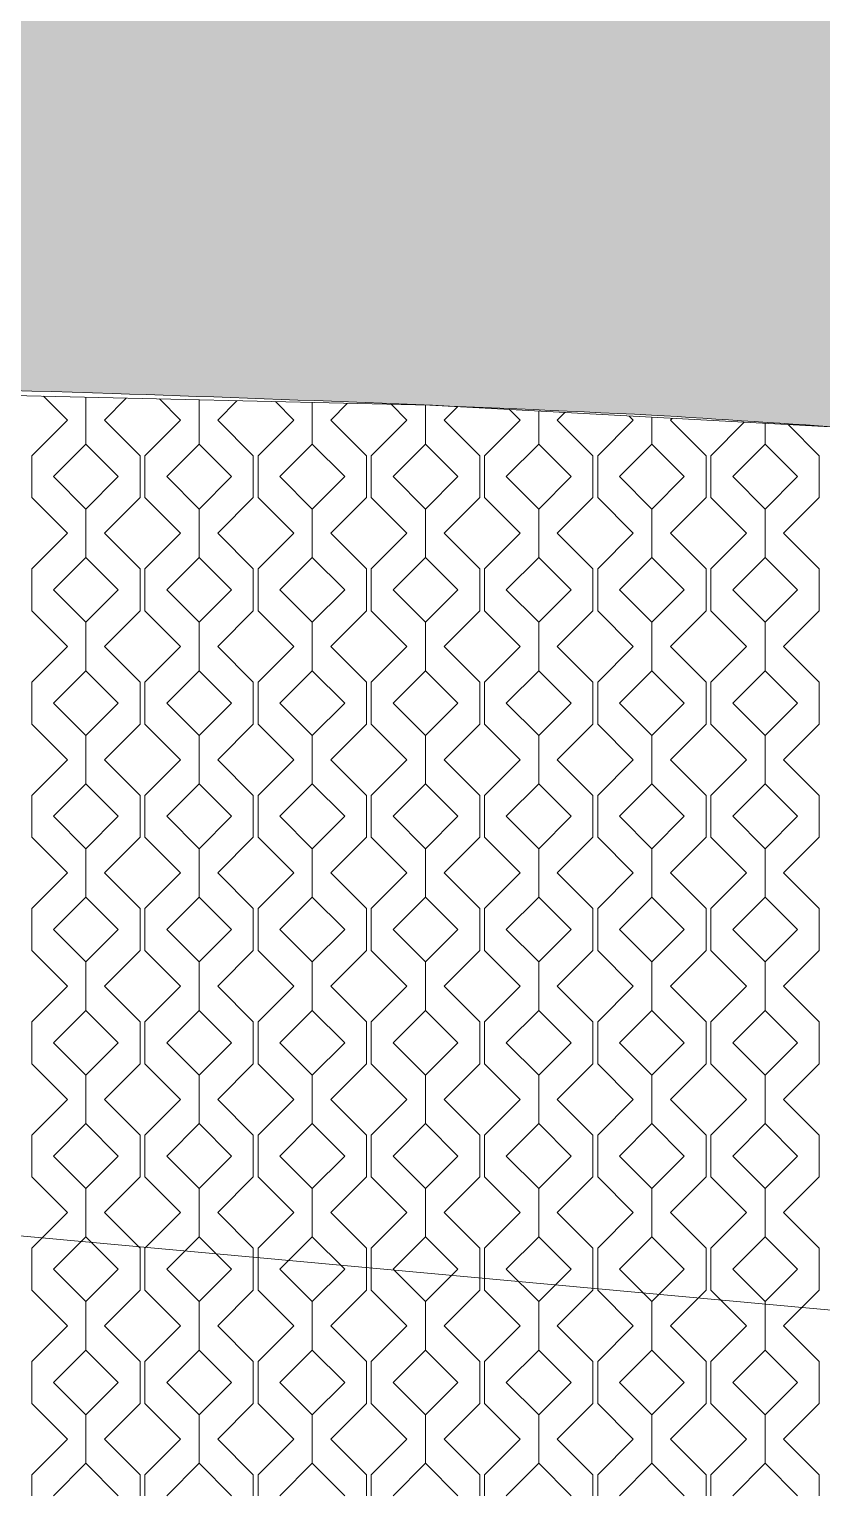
# Model space of a CAD drawing. Header units: millimetres. Extents: x -20794 to 71174, y -103753 to 30644.
# Drawn here: x 27500 to 29833, y 15667 to 19984 of the extents above; entities that cross this region are included whole.
import ezdxf

# ---------------------------------------------------------------- set-up
doc = ezdxf.new("R2010")
doc.units = ezdxf.units.MM
doc.header["$MEASUREMENT"] = 0
for name, color, linetype, lineweight in [('2D - Общий_Ном._пера__1', 7, 'Continuous', 13), ('Местность - Рельеф_Ном._пера__1', 7, 'Continuous', 13), ('Местность - Рельеф_Ном._пера__101', 252, 'Continuous', 5)]:
    doc.layers.add(name, color=color, linetype=linetype, lineweight=lineweight)
doc.layers.add('Местность - Рельеф', color=7, linetype='Continuous')
doc.layers.add('Местность - Рельеф_Ном._пера__102', color=7, linetype='Continuous', lineweight=5, true_color=0xcccccc)

# ---------------------------------------------------------------- blocks, each defined once
blk = doc.blocks.new('*X1')
at = {"layer": 'Местность - Рельеф_Ном._пера__102', "color": 254, "linetype": 'Continuous', "lineweight": 5, "true_color": 0xcccccc}
for p, q in [((27611.992, 18833.315), (27542.049881, 18903.257119)), ((27666.639, 18762.0776), (27666.639, 18900.380598)), ((27666.639165, 18900.380594), (27666.639165, 18762.0776)), ((27785.604868, 18897.633907), (27721.2859, 18833.315)), ((27945.325, 18833.315), (27883.260779, 18895.379221)), ((27999.972, 18762.0776), (27999.972, 18892.684585)), ((27999.972165, 18892.684581), (27999.972165, 18762.0776)), ((28111.415524, 18890.11157), (28054.6189, 18833.315)), ((28278.658, 18833.315), (28224.471677, 18887.501323)), ((28333.305, 18762.0776), (28333.305, 18884.988573)), ((28333.305165, 18884.988569), (28333.305165, 18762.0776)), ((28437.226181, 18882.589234), (28387.9519, 18833.315)), ((28611.991, 18833.315), (28565.682575, 18879.623425)), ((28666.638, 18762.0776), (28666.638, 18877.29256)), ((28666.638165, 18877.292556), (28666.638165, 18762.0776)), ((28760.569042, 18872.599105), (28721.2849, 18833.315)), ((27507.07, 18728.3925), (27611.992, 18833.315)), ((27721.2859, 18833.315), (27826.208, 18728.3925)), ((27840.403, 18728.3925), (27945.325, 18833.315)), ((28054.6189, 18833.315), (28159.541, 18728.3925)), ((28173.736, 18728.3925), (28278.658, 18833.315)), ((28387.9519, 18833.315), (28492.874, 18728.3925)), ((28507.069, 18728.3925), (28611.991, 18833.315)), ((28721.2849, 18833.315), (28826.207, 18728.3925)), ((28840.402, 18728.3925), (28945.324, 18833.315)), ((28945.324, 18833.315), (28914.373754, 18864.265246)), ((28999.971, 18762.0776), (28999.971, 18859.627187)), ((28999.971165, 18859.627178), (28999.971165, 18762.0776)), ((29076.768842, 18855.465921), (29054.6179, 18833.315)), ((29054.6179, 18833.315), (29159.54, 18728.3925)), ((29173.735, 18728.3925), (29278.657, 18833.315)), ((29278.657, 18833.315), (29266.80302, 18845.16898)), ((29333.304, 18762.0776), (29333.304, 18841.565646)), ((29333.304165, 18841.565637), (29333.304165, 18762.0776)), ((29392.968641, 18838.332737), (29387.9509, 18833.315)), ((29387.9509, 18833.315), (29492.873, 18728.3925)), ((29507.068, 18728.3925), (29605.492245, 18826.817214)), ((29666.637, 18762.0776), (29666.637, 18823.504105)), ((29666.637165, 18823.504096), (29666.637165, 18762.0776)), ((29734.787454, 18819.811395), (29826.206, 18728.3925)), ((27571.21, 18666.648165), (27666.639, 18762.0778)), ((27666.639165, 18762.0776), (27762.0688, 18666.648)), ((27904.543, 18666.648165), (27999.972, 18762.0778)), ((27999.972165, 18762.0776), (28095.4018, 18666.648)), ((28237.876, 18666.648165), (28333.305, 18762.0778)), ((28333.305165, 18762.0776), (28428.7348, 18666.648)), ((28571.209, 18666.648165), (28666.638, 18762.0778)), ((28666.638165, 18762.0776), (28762.0678, 18666.648)), ((28904.542, 18666.648165), (28999.971, 18762.0778)), ((28999.971165, 18762.0776), (29095.4008, 18666.648)), ((29237.875, 18666.648165), (29333.304, 18762.0778)), ((29333.304165, 18762.0776), (29428.7338, 18666.648)), ((29571.208, 18666.648165), (29666.637, 18762.0778)), ((29666.637165, 18762.0776), (29762.0668, 18666.648)), ((27507.07, 18728.3925), (27507.07, 18666.648)), ((27826.208, 18728.3925), (27826.208, 18666.648)), ((27840.403, 18728.3925), (27840.403, 18666.648)), ((28159.541, 18728.3925), (28159.541, 18666.648)), ((28173.736, 18728.3925), (28173.736, 18666.648)), ((28492.874, 18728.3925), (28492.874, 18666.648)), ((28507.069, 18728.3925), (28507.069, 18666.648)), ((28826.207, 18728.3925), (28826.207, 18666.648)), ((28840.402, 18728.3925), (28840.402, 18666.648)), ((29159.54, 18728.3925), (29159.54, 18666.648)), ((29173.735, 18728.3925), (29173.735, 18666.648)), ((29492.873, 18728.3925), (29492.873, 18666.648)), ((29507.068, 18728.3925), (29507.068, 18666.648)), ((29826.206, 18728.3925), (29826.206, 18666.648)), ((27507.07, 18666.648), (27507.07, 18604.904)), ((27666.639, 18571.219), (27571.21, 18666.648)), ((27762.0686, 18666.648), (27666.639, 18571.219)), ((27826.208, 18666.648), (27826.208, 18604.904)), ((27840.403, 18666.648), (27840.403, 18604.904)), ((27999.972, 18571.219), (27904.543, 18666.648)), ((28095.4016, 18666.648), (27999.972, 18571.219)), ((28159.541, 18666.648), (28159.541, 18604.904)), ((28173.736, 18666.648), (28173.736, 18604.904)), ((28333.305, 18571.219), (28237.876, 18666.648)), ((28428.7346, 18666.648), (28333.305, 18571.219)), ((28492.874, 18666.648), (28492.874, 18604.904)), ((28507.069, 18666.648), (28507.069, 18604.904)), ((28666.638, 18571.219), (28571.209, 18666.648)), ((28762.0676, 18666.648), (28666.638, 18571.219)), ((28826.207, 18666.648), (28826.207, 18604.904)), ((28840.402, 18666.648), (28840.402, 18604.904)), ((28999.971, 18571.219), (28904.542, 18666.648)), ((29095.4006, 18666.648), (28999.971, 18571.219)), ((29159.54, 18666.648), (29159.54, 18604.904)), ((29173.735, 18666.648), (29173.735, 18604.904)), ((29333.304, 18571.219), (29237.875, 18666.648)), ((29428.7336, 18666.648), (29333.304, 18571.219)), ((29492.873, 18666.648), (29492.873, 18604.904)), ((29507.068, 18666.648), (29507.068, 18604.904)), ((29666.637, 18571.219), (29571.208, 18666.648)), ((29762.0666, 18666.648), (29666.637, 18571.219)), ((29826.206, 18666.648), (29826.206, 18604.904)), ((27611.992, 18499.982), (27507.07, 18604.904)), ((27666.639, 18428.7446), (27666.639, 18571.219)), ((27666.639165, 18571.219), (27666.639165, 18428.7446)), ((27826.208, 18604.904), (27721.2859, 18499.982)), ((27945.325, 18499.982), (27840.403, 18604.904)), ((27999.972, 18428.7446), (27999.972, 18571.219)), ((27999.972165, 18571.219), (27999.972165, 18428.7446)), ((28159.541, 18604.904), (28054.6189, 18499.982)), ((28278.658, 18499.982), (28173.736, 18604.904)), ((28333.305, 18428.7446), (28333.305, 18571.219)), ((28333.305165, 18571.219), (28333.305165, 18428.7446)), ((28492.874, 18604.904), (28387.9519, 18499.982)), ((28611.991, 18499.982), (28507.069, 18604.904)), ((28666.638, 18428.7446), (28666.638, 18571.219)), ((28666.638165, 18571.219), (28666.638165, 18428.7446)), ((28826.207, 18604.904), (28721.2849, 18499.982)), ((28945.324, 18499.982), (28840.402, 18604.904)), ((28999.971, 18428.7446), (28999.971, 18571.219)), ((28999.971165, 18571.219), (28999.971165, 18428.7446)), ((29159.54, 18604.904), (29054.6179, 18499.982)), ((29278.657, 18499.982), (29173.735, 18604.904)), ((29333.304, 18428.7446), (29333.304, 18571.219)), ((29333.304165, 18571.219), (29333.304165, 18428.7446)), ((29492.873, 18604.904), (29387.9509, 18499.982)), ((29611.99, 18499.982), (29507.068, 18604.904)), ((29666.637, 18428.7446), (29666.637, 18571.219)), ((29666.637165, 18571.219), (29666.637165, 18428.7446)), ((29826.206, 18604.904), (29721.2839, 18499.982)), ((27507.07, 18395.0595), (27611.992, 18499.982)), ((27721.2859, 18499.982), (27826.208, 18395.0595)), ((27840.403, 18395.0595), (27945.325, 18499.982)), ((28054.6189, 18499.982), (28159.541, 18395.0595)), ((28173.736, 18395.0595), (28278.658, 18499.982)), ((28387.9519, 18499.982), (28492.874, 18395.0595)), ((28507.069, 18395.0595), (28611.991, 18499.982)), ((28721.2849, 18499.982), (28826.207, 18395.0595)), ((28840.402, 18395.0595), (28945.324, 18499.982)), ((29054.6179, 18499.982), (29159.54, 18395.0595)), ((29173.735, 18395.0595), (29278.657, 18499.982)), ((29387.9509, 18499.982), (29492.873, 18395.0595)), ((29507.068, 18395.0595), (29611.99, 18499.982)), ((29721.2839, 18499.982), (29826.206, 18395.0595)), ((27507.07, 18395.0595), (27507.07, 18333.315)), ((27571.21, 18333.315165), (27666.639, 18428.7448)), ((27666.639165, 18428.7446), (27762.0688, 18333.315)), ((27826.208, 18395.0595), (27826.208, 18333.315)), ((27840.403, 18395.0595), (27840.403, 18333.315)), ((27904.543, 18333.315165), (27999.972, 18428.7448)), ((27999.972165, 18428.7446), (28095.4018, 18333.315)), ((28159.541, 18395.0595), (28159.541, 18333.315)), ((28173.736, 18395.0595), (28173.736, 18333.315)), ((28237.876, 18333.315165), (28333.305, 18428.7448)), ((28333.305165, 18428.7446), (28428.7348, 18333.315)), ((28492.874, 18395.0595), (28492.874, 18333.315)), ((28507.069, 18395.0595), (28507.069, 18333.315)), ((28571.209, 18333.315165), (28666.638, 18428.7448)), ((28666.638165, 18428.7446), (28762.0678, 18333.315)), ((28826.207, 18395.0595), (28826.207, 18333.315)), ((28840.402, 18395.0595), (28840.402, 18333.315)), ((28904.542, 18333.315165), (28999.971, 18428.7448)), ((28999.971165, 18428.7446), (29095.4008, 18333.315)), ((29159.54, 18395.0595), (29159.54, 18333.315)), ((29173.735, 18395.0595), (29173.735, 18333.315)), ((29237.875, 18333.315165), (29333.304, 18428.7448)), ((29333.304165, 18428.7446), (29428.7338, 18333.315)), ((29492.873, 18395.0595), (29492.873, 18333.315)), ((29507.068, 18395.0595), (29507.068, 18333.315)), ((29571.208, 18333.315165), (29666.637, 18428.7448)), ((29666.637165, 18428.7446), (29762.0668, 18333.315)), ((29826.206, 18395.0595), (29826.206, 18333.315)), ((27507.07, 18333.315), (27507.07, 18271.571)), ((27666.639, 18237.886), (27571.21, 18333.315)), ((27762.0686, 18333.315), (27666.639, 18237.886)), ((27826.208, 18333.315), (27826.208, 18271.571)), ((27840.403, 18333.315), (27840.403, 18271.571)), ((27999.972, 18237.886), (27904.543, 18333.315)), ((28095.4016, 18333.315), (27999.972, 18237.886)), ((28159.541, 18333.315), (28159.541, 18271.571)), ((28173.736, 18333.315), (28173.736, 18271.571)), ((28333.305, 18237.886), (28237.876, 18333.315)), ((28428.7346, 18333.315), (28333.305, 18237.886)), ((28492.874, 18333.315), (28492.874, 18271.571)), ((28507.069, 18333.315), (28507.069, 18271.571)), ((28666.638, 18237.886), (28571.209, 18333.315)), ((28762.0676, 18333.315), (28666.638, 18237.886)), ((28826.207, 18333.315), (28826.207, 18271.571)), ((28840.402, 18333.315), (28840.402, 18271.571)), ((28999.971, 18237.886), (28904.542, 18333.315)), ((29095.4006, 18333.315), (28999.971, 18237.886)), ((29159.54, 18333.315), (29159.54, 18271.571)), ((29173.735, 18333.315), (29173.735, 18271.571)), ((29333.304, 18237.886), (29237.875, 18333.315)), ((29428.7336, 18333.315), (29333.304, 18237.886)), ((29492.873, 18333.315), (29492.873, 18271.571)), ((29507.068, 18333.315), (29507.068, 18271.571)), ((29666.637, 18237.886), (29571.208, 18333.315)), ((29762.0666, 18333.315), (29666.637, 18237.886)), ((29826.206, 18333.315), (29826.206, 18271.571)), ((27611.992, 18166.649), (27507.07, 18271.571)), ((27826.208, 18271.571), (27721.2859, 18166.649)), ((27945.325, 18166.649), (27840.403, 18271.571)), ((28159.541, 18271.571), (28054.6189, 18166.649)), ((28278.658, 18166.649), (28173.736, 18271.571)), ((28492.874, 18271.571), (28387.9519, 18166.649)), ((28611.991, 18166.649), (28507.069, 18271.571)), ((28826.207, 18271.571), (28721.2849, 18166.649)), ((28945.324, 18166.649), (28840.402, 18271.571)), ((29159.54, 18271.571), (29054.6179, 18166.649)), ((29278.657, 18166.649), (29173.735, 18271.571)), ((29492.873, 18271.571), (29387.9509, 18166.649)), ((29611.99, 18166.649), (29507.068, 18271.571)), ((29826.206, 18271.571), (29721.2839, 18166.649)), ((27666.639, 18095.4116), (27666.639, 18237.886)), ((27666.639165, 18237.886), (27666.639165, 18095.4116)), ((27999.972, 18095.4116), (27999.972, 18237.886)), ((27999.972165, 18237.886), (27999.972165, 18095.4116)), ((28333.305, 18095.4116), (28333.305, 18237.886)), ((28333.305165, 18237.886), (28333.305165, 18095.4116)), ((28666.638, 18095.4116), (28666.638, 18237.886)), ((28666.638165, 18237.886), (28666.638165, 18095.4116)), ((28999.971, 18095.4116), (28999.971, 18237.886)), ((28999.971165, 18237.886), (28999.971165, 18095.4116)), ((29333.304, 18095.4116), (29333.304, 18237.886)), ((29333.304165, 18237.886), (29333.304165, 18095.4116)), ((29666.637, 18095.4116), (29666.637, 18237.886)), ((29666.637165, 18237.886), (29666.637165, 18095.4116)), ((27507.07, 18061.7265), (27611.992, 18166.649)), ((27721.2859, 18166.649), (27826.208, 18061.7265)), ((27840.403, 18061.7265), (27945.325, 18166.649)), ((28054.6189, 18166.649), (28159.541, 18061.7265)), ((28173.736, 18061.7265), (28278.658, 18166.649)), ((28387.9519, 18166.649), (28492.874, 18061.7265)), ((28507.069, 18061.7265), (28611.991, 18166.649)), ((28721.2849, 18166.649), (28826.207, 18061.7265)), ((28840.402, 18061.7265), (28945.324, 18166.649)), ((29054.6179, 18166.649), (29159.54, 18061.7265)), ((29173.735, 18061.7265), (29278.657, 18166.649)), ((29387.9509, 18166.649), (29492.873, 18061.7265)), ((29507.068, 18061.7265), (29611.99, 18166.649)), ((29721.2839, 18166.649), (29826.206, 18061.7265)), ((27571.21, 17999.982165), (27666.639, 18095.4118)), ((27666.639165, 18095.4116), (27762.0688, 17999.982)), ((27904.543, 17999.982165), (27999.972, 18095.4118)), ((27999.972165, 18095.4116), (28095.4018, 17999.982)), ((28237.876, 17999.982165), (28333.305, 18095.4118)), ((28333.305165, 18095.4116), (28428.7348, 17999.982)), ((28571.209, 17999.982165), (28666.638, 18095.4118)), ((28666.638165, 18095.4116), (28762.0678, 17999.982)), ((28904.542, 17999.982165), (28999.971, 18095.4118)), ((28999.971165, 18095.4116), (29095.4008, 17999.982)), ((29237.875, 17999.982165), (29333.304, 18095.4118)), ((29333.304165, 18095.4116), (29428.7338, 17999.982)), ((29571.208, 17999.982165), (29666.637, 18095.4118)), ((29666.637165, 18095.4116), (29762.0668, 17999.982)), ((27507.07, 18061.7265), (27507.07, 17999.982)), ((27826.208, 18061.7265), (27826.208, 17999.982)), ((27840.403, 18061.7265), (27840.403, 17999.982)), ((28159.541, 18061.7265), (28159.541, 17999.982)), ((28173.736, 18061.7265), (28173.736, 17999.982)), ((28492.874, 18061.7265), (28492.874, 17999.982)), ((28507.069, 18061.7265), (28507.069, 17999.982)), ((28826.207, 18061.7265), (28826.207, 17999.982)), ((28840.402, 18061.7265), (28840.402, 17999.982)), ((29159.54, 18061.7265), (29159.54, 17999.982)), ((29173.735, 18061.7265), (29173.735, 17999.982)), ((29492.873, 18061.7265), (29492.873, 17999.982)), ((29507.068, 18061.7265), (29507.068, 17999.982)), ((29826.206, 18061.7265), (29826.206, 17999.982)), ((27507.07, 17999.982), (27507.07, 17938.238)), ((27666.639, 17904.553), (27571.21, 17999.982)), ((27762.0686, 17999.982), (27666.639, 17904.553)), ((27826.208, 17999.982), (27826.208, 17938.238)), ((27840.403, 17999.982), (27840.403, 17938.238)), ((27999.972, 17904.553), (27904.543, 17999.982)), ((28095.4016, 17999.982), (27999.972, 17904.553)), ((28159.541, 17999.982), (28159.541, 17938.238)), ((28173.736, 17999.982), (28173.736, 17938.238)), ((28333.305, 17904.553), (28237.876, 17999.982)), ((28428.7346, 17999.982), (28333.305, 17904.553)), ((28492.874, 17999.982), (28492.874, 17938.238)), ((28507.069, 17999.982), (28507.069, 17938.238)), ((28666.638, 17904.553), (28571.209, 17999.982)), ((28762.0676, 17999.982), (28666.638, 17904.553)), ((28826.207, 17999.982), (28826.207, 17938.238)), ((28840.402, 17999.982), (28840.402, 17938.238)), ((28999.971, 17904.553), (28904.542, 17999.982)), ((29095.4006, 17999.982), (28999.971, 17904.553)), ((29159.54, 17999.982), (29159.54, 17938.238)), ((29173.735, 17999.982), (29173.735, 17938.238)), ((29333.304, 17904.553), (29237.875, 17999.982)), ((29428.7336, 17999.982), (29333.304, 17904.553)), ((29492.873, 17999.982), (29492.873, 17938.238)), ((29507.068, 17999.982), (29507.068, 17938.238)), ((29666.637, 17904.553), (29571.208, 17999.982)), ((29762.0666, 17999.982), (29666.637, 17904.553)), ((29826.206, 17999.982), (29826.206, 17938.238)), ((27611.992, 17833.316), (27507.07, 17938.238)), ((27826.208, 17938.238), (27721.2859, 17833.316)), ((27945.325, 17833.316), (27840.403, 17938.238)), ((28159.541, 17938.238), (28054.6189, 17833.316)), ((28278.658, 17833.316), (28173.736, 17938.238)), ((28492.874, 17938.238), (28387.9519, 17833.316)), ((28611.991, 17833.316), (28507.069, 17938.238)), ((28826.207, 17938.238), (28721.2849, 17833.316)), ((28945.324, 17833.316), (28840.402, 17938.238)), ((29159.54, 17938.238), (29054.6179, 17833.316)), ((29278.657, 17833.316), (29173.735, 17938.238)), ((29492.873, 17938.238), (29387.9509, 17833.316)), ((29611.99, 17833.316), (29507.068, 17938.238)), ((29826.206, 17938.238), (29721.2839, 17833.316)), ((27666.639, 17762.0786), (27666.639, 17904.553)), ((27666.639165, 17904.553), (27666.639165, 17762.0786)), ((27999.972, 17762.0786), (27999.972, 17904.553)), ((27999.972165, 17904.553), (27999.972165, 17762.0786)), ((28333.305, 17762.0786), (28333.305, 17904.553)), ((28333.305165, 17904.553), (28333.305165, 17762.0786)), ((28666.638, 17762.0786), (28666.638, 17904.553)), ((28666.638165, 17904.553), (28666.638165, 17762.0786)), ((28999.971, 17762.0786), (28999.971, 17904.553)), ((28999.971165, 17904.553), (28999.971165, 17762.0786)), ((29333.304, 17762.0786), (29333.304, 17904.553)), ((29333.304165, 17904.553), (29333.304165, 17762.0786)), ((29666.637, 17762.0786), (29666.637, 17904.553)), ((29666.637165, 17904.553), (29666.637165, 17762.0786)), ((27507.07, 17728.3935), (27611.992, 17833.316)), ((27721.2859, 17833.316), (27826.208, 17728.3935)), ((27840.403, 17728.3935), (27945.325, 17833.316)), ((28054.6189, 17833.316), (28159.541, 17728.3935)), ((28173.736, 17728.3935), (28278.658, 17833.316)), ((28387.9519, 17833.316), (28492.874, 17728.3935)), ((28507.069, 17728.3935), (28611.991, 17833.316)), ((28721.2849, 17833.316), (28826.207, 17728.3935)), ((28840.402, 17728.3935), (28945.324, 17833.316)), ((29054.6179, 17833.316), (29159.54, 17728.3935)), ((29173.735, 17728.3935), (29278.657, 17833.316)), ((29387.9509, 17833.316), (29492.873, 17728.3935)), ((29507.068, 17728.3935), (29611.99, 17833.316)), ((29721.2839, 17833.316), (29826.206, 17728.3935)), ((27571.21, 17666.649165), (27666.639, 17762.0788)), ((27666.639165, 17762.0786), (27762.0688, 17666.649)), ((27904.543, 17666.649165), (27999.972, 17762.0788)), ((27999.972165, 17762.0786), (28095.4018, 17666.649)), ((28237.876, 17666.649165), (28333.305, 17762.0788)), ((28333.305165, 17762.0786), (28428.7348, 17666.649)), ((28571.209, 17666.649165), (28666.638, 17762.0788)), ((28666.638165, 17762.0786), (28762.0678, 17666.649)), ((28904.542, 17666.649165), (28999.971, 17762.0788)), ((28999.971165, 17762.0786), (29095.4008, 17666.649)), ((29237.875, 17666.649165), (29333.304, 17762.0788)), ((29333.304165, 17762.0786), (29428.7338, 17666.649)), ((29571.208, 17666.649165), (29666.637, 17762.0788)), ((29666.637165, 17762.0786), (29762.0668, 17666.649)), ((27507.07, 17728.3935), (27507.07, 17666.649)), ((27826.208, 17728.3935), (27826.208, 17666.649)), ((27840.403, 17728.3935), (27840.403, 17666.649)), ((28159.541, 17728.3935), (28159.541, 17666.649)), ((28173.736, 17728.3935), (28173.736, 17666.649)), ((28492.874, 17728.3935), (28492.874, 17666.649)), ((28507.069, 17728.3935), (28507.069, 17666.649)), ((28826.207, 17728.3935), (28826.207, 17666.649)), ((28840.402, 17728.3935), (28840.402, 17666.649)), ((29159.54, 17728.3935), (29159.54, 17666.649)), ((29173.735, 17728.3935), (29173.735, 17666.649)), ((29492.873, 17728.3935), (29492.873, 17666.649)), ((29507.068, 17728.3935), (29507.068, 17666.649)), ((29826.206, 17728.3935), (29826.206, 17666.649)), ((27507.07, 17666.649), (27507.07, 17604.905)), ((27666.639, 17571.22), (27571.21, 17666.649)), ((27762.0686, 17666.649), (27666.639, 17571.22)), ((27826.208, 17666.649), (27826.208, 17604.905)), ((27840.403, 17666.649), (27840.403, 17604.905)), ((27999.972, 17571.22), (27904.543, 17666.649)), ((28095.4016, 17666.649), (27999.972, 17571.22)), ((28159.541, 17666.649), (28159.541, 17604.905)), ((28173.736, 17666.649), (28173.736, 17604.905)), ((28333.305, 17571.22), (28237.876, 17666.649)), ((28428.7346, 17666.649), (28333.305, 17571.22)), ((28492.874, 17666.649), (28492.874, 17604.905)), ((28507.069, 17666.649), (28507.069, 17604.905)), ((28666.638, 17571.22), (28571.209, 17666.649)), ((28762.0676, 17666.649), (28666.638, 17571.22)), ((28826.207, 17666.649), (28826.207, 17604.905)), ((28840.402, 17666.649), (28840.402, 17604.905)), ((28999.971, 17571.22), (28904.542, 17666.649)), ((29095.4006, 17666.649), (28999.971, 17571.22)), ((29159.54, 17666.649), (29159.54, 17604.905)), ((29173.735, 17666.649), (29173.735, 17604.905)), ((29333.304, 17571.22), (29237.875, 17666.649)), ((29428.7336, 17666.649), (29333.304, 17571.22)), ((29492.873, 17666.649), (29492.873, 17604.905)), ((29507.068, 17666.649), (29507.068, 17604.905)), ((29666.637, 17571.22), (29571.208, 17666.649)), ((29762.0666, 17666.649), (29666.637, 17571.22)), ((29826.206, 17666.649), (29826.206, 17604.905)), ((27611.992, 17499.983), (27507.07, 17604.905)), ((27666.639, 17428.7456), (27666.639, 17571.22)), ((27666.639165, 17571.22), (27666.639165, 17428.7456)), ((27826.208, 17604.905), (27721.2859, 17499.983)), ((27945.325, 17499.983), (27840.403, 17604.905)), ((27999.972, 17428.7456), (27999.972, 17571.22)), ((27999.972165, 17571.22), (27999.972165, 17428.7456)), ((28159.541, 17604.905), (28054.6189, 17499.983)), ((28278.658, 17499.983), (28173.736, 17604.905)), ((28333.305, 17428.7456), (28333.305, 17571.22)), ((28333.305165, 17571.22), (28333.305165, 17428.7456)), ((28492.874, 17604.905), (28387.9519, 17499.983)), ((28611.991, 17499.983), (28507.069, 17604.905)), ((28666.638, 17428.7456), (28666.638, 17571.22)), ((28666.638165, 17571.22), (28666.638165, 17428.7456)), ((28826.207, 17604.905), (28721.2849, 17499.983)), ((28945.324, 17499.983), (28840.402, 17604.905)), ((28999.971, 17428.7456), (28999.971, 17571.22)), ((28999.971165, 17571.22), (28999.971165, 17428.7456)), ((29159.54, 17604.905), (29054.6179, 17499.983)), ((29278.657, 17499.983), (29173.735, 17604.905)), ((29333.304, 17428.7456), (29333.304, 17571.22)), ((29333.304165, 17571.22), (29333.304165, 17428.7456)), ((29492.873, 17604.905), (29387.9509, 17499.983)), ((29611.99, 17499.983), (29507.068, 17604.905)), ((29666.637, 17428.7456), (29666.637, 17571.22)), ((29666.637165, 17571.22), (29666.637165, 17428.7456)), ((29826.206, 17604.905), (29721.2839, 17499.983)), ((27507.07, 17395.0605), (27611.992, 17499.983)), ((27721.2859, 17499.983), (27826.208, 17395.0605)), ((27840.403, 17395.0605), (27945.325, 17499.983)), ((28054.6189, 17499.983), (28159.541, 17395.0605)), ((28173.736, 17395.0605), (28278.658, 17499.983)), ((28387.9519, 17499.983), (28492.874, 17395.0605)), ((28507.069, 17395.0605), (28611.991, 17499.983)), ((28721.2849, 17499.983), (28826.207, 17395.0605)), ((28840.402, 17395.0605), (28945.324, 17499.983)), ((29054.6179, 17499.983), (29159.54, 17395.0605)), ((29173.735, 17395.0605), (29278.657, 17499.983)), ((29387.9509, 17499.983), (29492.873, 17395.0605)), ((29507.068, 17395.0605), (29611.99, 17499.983)), ((29721.2839, 17499.983), (29826.206, 17395.0605)), ((27571.21, 17333.316165), (27666.639, 17428.7458)), ((27666.639165, 17428.7456), (27762.0688, 17333.316)), ((27904.543, 17333.316165), (27999.972, 17428.7458)), ((27999.972165, 17428.7456), (28095.4018, 17333.316)), ((28237.876, 17333.316165), (28333.305, 17428.7458)), ((28333.305165, 17428.7456), (28428.7348, 17333.316)), ((28571.209, 17333.316165), (28666.638, 17428.7458)), ((28666.638165, 17428.7456), (28762.0678, 17333.316)), ((28904.542, 17333.316165), (28999.971, 17428.7458)), ((28999.971165, 17428.7456), (29095.4008, 17333.316)), ((29237.875, 17333.316165), (29333.304, 17428.7458)), ((29333.304165, 17428.7456), (29428.7338, 17333.316)), ((29571.208, 17333.316165), (29666.637, 17428.7458)), ((29666.637165, 17428.7456), (29762.0668, 17333.316)), ((27507.07, 17395.0605), (27507.07, 17333.316)), ((27826.208, 17395.0605), (27826.208, 17333.316)), ((27840.403, 17395.0605), (27840.403, 17333.316)), ((28159.541, 17395.0605), (28159.541, 17333.316)), ((28173.736, 17395.0605), (28173.736, 17333.316)), ((28492.874, 17395.0605), (28492.874, 17333.316)), ((28507.069, 17395.0605), (28507.069, 17333.316)), ((28826.207, 17395.0605), (28826.207, 17333.316)), ((28840.402, 17395.0605), (28840.402, 17333.316)), ((29159.54, 17395.0605), (29159.54, 17333.316)), ((29173.735, 17395.0605), (29173.735, 17333.316)), ((29492.873, 17395.0605), (29492.873, 17333.316)), ((29507.068, 17395.0605), (29507.068, 17333.316)), ((29826.206, 17395.0605), (29826.206, 17333.316)), ((27507.07, 17333.316), (27507.07, 17271.572)), ((27666.639, 17237.887), (27571.21, 17333.316)), ((27762.0686, 17333.316), (27666.639, 17237.887)), ((27826.208, 17333.316), (27826.208, 17271.572)), ((27840.403, 17333.316), (27840.403, 17271.572)), ((27999.972, 17237.887), (27904.543, 17333.316)), ((28095.4016, 17333.316), (27999.972, 17237.887)), ((28159.541, 17333.316), (28159.541, 17271.572)), ((28173.736, 17333.316), (28173.736, 17271.572)), ((28333.305, 17237.887), (28237.876, 17333.316)), ((28428.7346, 17333.316), (28333.305, 17237.887)), ((28492.874, 17333.316), (28492.874, 17271.572)), ((28507.069, 17333.316), (28507.069, 17271.572)), ((28666.638, 17237.887), (28571.209, 17333.316)), ((28762.0676, 17333.316), (28666.638, 17237.887)), ((28826.207, 17333.316), (28826.207, 17271.572)), ((28840.402, 17333.316), (28840.402, 17271.572)), ((28999.971, 17237.887), (28904.542, 17333.316)), ((29095.4006, 17333.316), (28999.971, 17237.887)), ((29159.54, 17333.316), (29159.54, 17271.572)), ((29173.735, 17333.316), (29173.735, 17271.572)), ((29333.304, 17237.887), (29237.875, 17333.316)), ((29428.7336, 17333.316), (29333.304, 17237.887)), ((29492.873, 17333.316), (29492.873, 17271.572)), ((29507.068, 17333.316), (29507.068, 17271.572)), ((29666.637, 17237.887), (29571.208, 17333.316)), ((29762.0666, 17333.316), (29666.637, 17237.887)), ((29826.206, 17333.316), (29826.206, 17271.572)), ((27611.992, 17166.65), (27507.07, 17271.572)), ((27826.208, 17271.572), (27721.2859, 17166.65)), ((27945.325, 17166.65), (27840.403, 17271.572)), ((28159.541, 17271.572), (28054.6189, 17166.65)), ((28278.658, 17166.65), (28173.736, 17271.572)), ((28492.874, 17271.572), (28387.9519, 17166.65)), ((28611.991, 17166.65), (28507.069, 17271.572)), ((28826.207, 17271.572), (28721.2849, 17166.65)), ((28945.324, 17166.65), (28840.402, 17271.572)), ((29159.54, 17271.572), (29054.6179, 17166.65)), ((29278.657, 17166.65), (29173.735, 17271.572)), ((29492.873, 17271.572), (29387.9509, 17166.65)), ((29611.99, 17166.65), (29507.068, 17271.572)), ((29826.206, 17271.572), (29721.2839, 17166.65)), ((27666.639, 17095.4126), (27666.639, 17237.887)), ((27666.639165, 17237.887), (27666.639165, 17095.4126)), ((27999.972, 17095.4126), (27999.972, 17237.887)), ((27999.972165, 17237.887), (27999.972165, 17095.4126)), ((28333.305, 17095.4126), (28333.305, 17237.887)), ((28333.305165, 17237.887), (28333.305165, 17095.4126)), ((28666.638, 17095.4126), (28666.638, 17237.887)), ((28666.638165, 17237.887), (28666.638165, 17095.4126)), ((28999.971, 17095.4126), (28999.971, 17237.887)), ((28999.971165, 17237.887), (28999.971165, 17095.4126)), ((29333.304, 17095.4126), (29333.304, 17237.887)), ((29333.304165, 17237.887), (29333.304165, 17095.4126)), ((29666.637, 17095.4126), (29666.637, 17237.887)), ((29666.637165, 17237.887), (29666.637165, 17095.4126)), ((27507.07, 17061.7275), (27611.992, 17166.65)), ((27721.2859, 17166.65), (27826.208, 17061.7275)), ((27840.403, 17061.7275), (27945.325, 17166.65)), ((28054.6189, 17166.65), (28159.541, 17061.7275)), ((28173.736, 17061.7275), (28278.658, 17166.65)), ((28387.9519, 17166.65), (28492.874, 17061.7275)), ((28507.069, 17061.7275), (28611.991, 17166.65)), ((28721.2849, 17166.65), (28826.207, 17061.7275)), ((28840.402, 17061.7275), (28945.324, 17166.65)), ((29054.6179, 17166.65), (29159.54, 17061.7275)), ((29173.735, 17061.7275), (29278.657, 17166.65)), ((29387.9509, 17166.65), (29492.873, 17061.7275)), ((29507.068, 17061.7275), (29611.99, 17166.65)), ((29721.2839, 17166.65), (29826.206, 17061.7275)), ((27571.21, 16999.983165), (27666.639, 17095.4128)), ((27666.639165, 17095.4126), (27762.0688, 16999.983)), ((27904.543, 16999.983165), (27999.972, 17095.4128)), ((27999.972165, 17095.4126), (28095.4018, 16999.983)), ((28237.876, 16999.983165), (28333.305, 17095.4128)), ((28333.305165, 17095.4126), (28428.7348, 16999.983)), ((28571.209, 16999.983165), (28666.638, 17095.4128)), ((28666.638165, 17095.4126), (28762.0678, 16999.983)), ((28904.542, 16999.983165), (28999.971, 17095.4128)), ((28999.971165, 17095.4126), (29095.4008, 16999.983)), ((29237.875, 16999.983165), (29333.304, 17095.4128)), ((29333.304165, 17095.4126), (29428.7338, 16999.983)), ((29571.208, 16999.983165), (29666.637, 17095.4128)), ((29666.637165, 17095.4126), (29762.0668, 16999.983)), ((27507.07, 17061.7275), (27507.07, 16999.983)), ((27826.208, 17061.7275), (27826.208, 16999.983)), ((27840.403, 17061.7275), (27840.403, 16999.983)), ((28159.541, 17061.7275), (28159.541, 16999.983)), ((28173.736, 17061.7275), (28173.736, 16999.983)), ((28492.874, 17061.7275), (28492.874, 16999.983)), ((28507.069, 17061.7275), (28507.069, 16999.983)), ((28826.207, 17061.7275), (28826.207, 16999.983)), ((28840.402, 17061.7275), (28840.402, 16999.983)), ((29159.54, 17061.7275), (29159.54, 16999.983)), ((29173.735, 17061.7275), (29173.735, 16999.983)), ((29492.873, 17061.7275), (29492.873, 16999.983)), ((29507.068, 17061.7275), (29507.068, 16999.983)), ((29826.206, 17061.7275), (29826.206, 16999.983)), ((27507.07, 16999.983), (27507.07, 16938.239)), ((27666.639, 16904.554), (27571.21, 16999.983)), ((27762.0686, 16999.983), (27666.639, 16904.554)), ((27826.208, 16999.983), (27826.208, 16938.239)), ((27840.403, 16999.983), (27840.403, 16938.239)), ((27999.972, 16904.554), (27904.543, 16999.983)), ((28095.4016, 16999.983), (27999.972, 16904.554)), ((28159.541, 16999.983), (28159.541, 16938.239)), ((28173.736, 16999.983), (28173.736, 16938.239)), ((28333.305, 16904.554), (28237.876, 16999.983)), ((28428.7346, 16999.983), (28333.305, 16904.554)), ((28492.874, 16999.983), (28492.874, 16938.239)), ((28507.069, 16999.983), (28507.069, 16938.239)), ((28666.638, 16904.554), (28571.209, 16999.983)), ((28762.0676, 16999.983), (28666.638, 16904.554)), ((28826.207, 16999.983), (28826.207, 16938.239)), ((28840.402, 16999.983), (28840.402, 16938.239)), ((28999.971, 16904.554), (28904.542, 16999.983)), ((29095.4006, 16999.983), (28999.971, 16904.554)), ((29159.54, 16999.983), (29159.54, 16938.239)), ((29173.735, 16999.983), (29173.735, 16938.239)), ((29333.304, 16904.554), (29237.875, 16999.983)), ((29428.7336, 16999.983), (29333.304, 16904.554)), ((29492.873, 16999.983), (29492.873, 16938.239)), ((29507.068, 16999.983), (29507.068, 16938.239)), ((29666.637, 16904.554), (29571.208, 16999.983)), ((29762.0666, 16999.983), (29666.637, 16904.554)), ((29826.206, 16999.983), (29826.206, 16938.239)), ((27611.992, 16833.317), (27507.07, 16938.239)), ((27826.208, 16938.239), (27721.2859, 16833.317)), ((27945.325, 16833.317), (27840.403, 16938.239)), ((28159.541, 16938.239), (28054.6189, 16833.317)), ((28278.658, 16833.317), (28173.736, 16938.239)), ((28492.874, 16938.239), (28387.9519, 16833.317)), ((28611.991, 16833.317), (28507.069, 16938.239)), ((28826.207, 16938.239), (28721.2849, 16833.317)), ((28945.324, 16833.317), (28840.402, 16938.239)), ((29159.54, 16938.239), (29054.6179, 16833.317)), ((29278.657, 16833.317), (29173.735, 16938.239)), ((29492.873, 16938.239), (29387.9509, 16833.317)), ((29611.99, 16833.317), (29507.068, 16938.239)), ((29826.206, 16938.239), (29721.2839, 16833.317)), ((27666.639, 16762.0796), (27666.639, 16904.554)), ((27666.639165, 16904.554), (27666.639165, 16762.0796)), ((27999.972, 16762.0796), (27999.972, 16904.554)), ((27999.972165, 16904.554), (27999.972165, 16762.0796)), ((28333.305, 16762.0796), (28333.305, 16904.554)), ((28333.305165, 16904.554), (28333.305165, 16762.0796)), ((28666.638, 16762.0796), (28666.638, 16904.554)), ((28666.638165, 16904.554), (28666.638165, 16762.0796)), ((28999.971, 16762.0796), (28999.971, 16904.554)), ((28999.971165, 16904.554), (28999.971165, 16762.0796)), ((29333.304, 16762.0796), (29333.304, 16904.554)), ((29333.304165, 16904.554), (29333.304165, 16762.0796)), ((29666.637, 16762.0796), (29666.637, 16904.554)), ((29666.637165, 16904.554), (29666.637165, 16762.0796)), ((27507.07, 16728.3945), (27611.992, 16833.317)), ((27721.2859, 16833.317), (27826.208, 16728.3945)), ((27840.403, 16728.3945), (27945.325, 16833.317)), ((28054.6189, 16833.317), (28159.541, 16728.3945)), ((28173.736, 16728.3945), (28278.658, 16833.317)), ((28387.9519, 16833.317), (28492.874, 16728.3945)), ((28507.069, 16728.3945), (28611.991, 16833.317)), ((28721.2849, 16833.317), (28826.207, 16728.3945)), ((28840.402, 16728.3945), (28945.324, 16833.317)), ((29054.6179, 16833.317), (29159.54, 16728.3945)), ((29173.735, 16728.3945), (29278.657, 16833.317)), ((29387.9509, 16833.317), (29492.873, 16728.3945)), ((29507.068, 16728.3945), (29611.99, 16833.317)), ((29721.2839, 16833.317), (29826.206, 16728.3945)), ((27571.21, 16666.650165), (27666.639, 16762.0798)), ((27666.639165, 16762.0796), (27762.0688, 16666.65)), ((27904.543, 16666.650165), (27999.972, 16762.0798)), ((27999.972165, 16762.0796), (28095.4018, 16666.65)), ((28237.876, 16666.650165), (28333.305, 16762.0798)), ((28333.305165, 16762.0796), (28428.7348, 16666.65)), ((28571.209, 16666.650165), (28666.638, 16762.0798)), ((28666.638165, 16762.0796), (28762.0678, 16666.65)), ((28904.542, 16666.650165), (28999.971, 16762.0798)), ((28999.971165, 16762.0796), (29095.4008, 16666.65)), ((29237.875, 16666.650165), (29333.304, 16762.0798)), ((29333.304165, 16762.0796), (29428.7338, 16666.65)), ((29571.208, 16666.650165), (29666.637, 16762.0798)), ((29666.637165, 16762.0796), (29762.0668, 16666.65)), ((27507.07, 16728.3945), (27507.07, 16666.65)), ((27826.208, 16728.3945), (27826.208, 16666.65)), ((27840.403, 16728.3945), (27840.403, 16666.65)), ((28159.541, 16728.3945), (28159.541, 16666.65)), ((28173.736, 16728.3945), (28173.736, 16666.65)), ((28492.874, 16728.3945), (28492.874, 16666.65)), ((28507.069, 16728.3945), (28507.069, 16666.65)), ((28826.207, 16728.3945), (28826.207, 16666.65)), ((28840.402, 16728.3945), (28840.402, 16666.65)), ((29159.54, 16728.3945), (29159.54, 16666.65)), ((29173.735, 16728.3945), (29173.735, 16666.65)), ((29492.873, 16728.3945), (29492.873, 16666.65)), ((29507.068, 16728.3945), (29507.068, 16666.65)), ((29826.206, 16728.3945), (29826.206, 16666.65)), ((27507.07, 16666.65), (27507.07, 16604.906)), ((27666.639, 16571.221), (27571.21, 16666.65)), ((27762.0686, 16666.65), (27666.639, 16571.221)), ((27826.208, 16666.65), (27826.208, 16604.906)), ((27840.403, 16666.65), (27840.403, 16604.906)), ((27999.972, 16571.221), (27904.543, 16666.65)), ((28095.4016, 16666.65), (27999.972, 16571.221)), ((28159.541, 16666.65), (28159.541, 16604.906)), ((28173.736, 16666.65), (28173.736, 16604.906)), ((28333.305, 16571.221), (28237.876, 16666.65)), ((28428.7346, 16666.65), (28333.305, 16571.221)), ((28492.874, 16666.65), (28492.874, 16604.906)), ((28507.069, 16666.65), (28507.069, 16604.906)), ((28666.638, 16571.221), (28571.209, 16666.65)), ((28762.0676, 16666.65), (28666.638, 16571.221)), ((28826.207, 16666.65), (28826.207, 16604.906)), ((28840.402, 16666.65), (28840.402, 16604.906)), ((28999.971, 16571.221), (28904.542, 16666.65)), ((29095.4006, 16666.65), (28999.971, 16571.221)), ((29159.54, 16666.65), (29159.54, 16604.906)), ((29173.735, 16666.65), (29173.735, 16604.906)), ((29333.304, 16571.221), (29237.875, 16666.65)), ((29428.7336, 16666.65), (29333.304, 16571.221)), ((29492.873, 16666.65), (29492.873, 16604.906)), ((29507.068, 16666.65), (29507.068, 16604.906)), ((29666.637, 16571.221), (29571.208, 16666.65)), ((29762.0666, 16666.65), (29666.637, 16571.221)), ((29826.206, 16666.65), (29826.206, 16604.906)), ((27611.992, 16499.984), (27507.07, 16604.906)), ((27826.208, 16604.906), (27721.2859, 16499.984)), ((27945.325, 16499.984), (27840.403, 16604.906)), ((28159.541, 16604.906), (28054.6189, 16499.984)), ((28278.658, 16499.984), (28173.736, 16604.906)), ((28492.874, 16604.906), (28387.9519, 16499.984)), ((28611.991, 16499.984), (28507.069, 16604.906)), ((28826.207, 16604.906), (28721.2849, 16499.984)), ((28945.324, 16499.984), (28840.402, 16604.906)), ((29159.54, 16604.906), (29054.6179, 16499.984)), ((29278.657, 16499.984), (29173.735, 16604.906)), ((29492.873, 16604.906), (29387.9509, 16499.984)), ((29611.99, 16499.984), (29507.068, 16604.906)), ((29826.206, 16604.906), (29721.2839, 16499.984)), ((27666.639, 16428.7466), (27666.639, 16571.221)), ((27666.639165, 16571.221), (27666.639165, 16428.7466)), ((27999.972, 16428.7466), (27999.972, 16571.221)), ((27999.972165, 16571.221), (27999.972165, 16428.7466)), ((28333.305, 16428.7466), (28333.305, 16571.221)), ((28333.305165, 16571.221), (28333.305165, 16428.7466)), ((28666.638, 16428.7466), (28666.638, 16571.221)), ((28666.638165, 16571.221), (28666.638165, 16428.7466)), ((28999.971, 16428.7466), (28999.971, 16571.221)), ((28999.971165, 16571.221), (28999.971165, 16428.7466)), ((29333.304, 16428.7466), (29333.304, 16571.221)), ((29333.304165, 16571.221), (29333.304165, 16428.7466)), ((29666.637, 16428.7466), (29666.637, 16571.221)), ((29666.637165, 16571.221), (29666.637165, 16428.7466)), ((27507.07, 16395.0615), (27611.992, 16499.984)), ((27721.2859, 16499.984), (27826.208, 16395.0615)), ((27840.403, 16395.0615), (27945.325, 16499.984)), ((28054.6189, 16499.984), (28159.541, 16395.0615)), ((28173.736, 16395.0615), (28278.658, 16499.984)), ((28387.9519, 16499.984), (28492.874, 16395.0615)), ((28507.069, 16395.0615), (28611.991, 16499.984)), ((28721.2849, 16499.984), (28826.207, 16395.0615)), ((28840.402, 16395.0615), (28945.324, 16499.984)), ((29054.6179, 16499.984), (29159.54, 16395.0615)), ((29173.735, 16395.0615), (29278.657, 16499.984)), ((29387.9509, 16499.984), (29492.873, 16395.0615)), ((29507.068, 16395.0615), (29611.99, 16499.984)), ((29721.2839, 16499.984), (29826.206, 16395.0615)), ((27571.21, 16333.317165), (27666.639, 16428.7468)), ((27666.639165, 16428.7466), (27762.0688, 16333.317)), ((27904.543, 16333.317165), (27999.972, 16428.7468)), ((27999.972165, 16428.7466), (28095.4018, 16333.317)), ((28237.876, 16333.317165), (28333.305, 16428.7468)), ((28333.305165, 16428.7466), (28428.7348, 16333.317)), ((28571.209, 16333.317165), (28666.638, 16428.7468)), ((28666.638165, 16428.7466), (28762.0678, 16333.317)), ((28904.542, 16333.317165), (28999.971, 16428.7468)), ((28999.971165, 16428.7466), (29095.4008, 16333.317)), ((29237.875, 16333.317165), (29333.304, 16428.7468)), ((29333.304165, 16428.7466), (29428.7338, 16333.317)), ((29571.208, 16333.317165), (29666.637, 16428.7468)), ((29666.637165, 16428.7466), (29762.0668, 16333.317)), ((27507.07, 16395.0615), (27507.07, 16333.317)), ((27826.208, 16395.0615), (27826.208, 16333.317)), ((27840.403, 16395.0615), (27840.403, 16333.317)), ((28159.541, 16395.0615), (28159.541, 16333.317)), ((28173.736, 16395.0615), (28173.736, 16333.317)), ((28492.874, 16395.0615), (28492.874, 16333.317)), ((28507.069, 16395.0615), (28507.069, 16333.317)), ((28826.207, 16395.0615), (28826.207, 16333.317)), ((28840.402, 16395.0615), (28840.402, 16333.317)), ((29159.54, 16395.0615), (29159.54, 16333.317)), ((29173.735, 16395.0615), (29173.735, 16333.317)), ((29492.873, 16395.0615), (29492.873, 16333.317)), ((29507.068, 16395.0615), (29507.068, 16333.317)), ((29826.206, 16395.0615), (29826.206, 16333.317)), ((27507.07, 16333.317), (27507.07, 16271.573)), ((27666.639, 16237.888), (27571.21, 16333.317)), ((27762.0686, 16333.317), (27666.639, 16237.888)), ((27826.208, 16333.317), (27826.208, 16271.573)), ((27840.403, 16333.317), (27840.403, 16271.573)), ((27999.972, 16237.888), (27904.543, 16333.317)), ((28095.4016, 16333.317), (27999.972, 16237.888)), ((28159.541, 16333.317), (28159.541, 16271.573)), ((28173.736, 16333.317), (28173.736, 16271.573)), ((28333.305, 16237.888), (28237.876, 16333.317)), ((28428.7346, 16333.317), (28333.305, 16237.888)), ((28492.874, 16333.317), (28492.874, 16271.573)), ((28507.069, 16333.317), (28507.069, 16271.573)), ((28666.638, 16237.888), (28571.209, 16333.317)), ((28762.0676, 16333.317), (28666.638, 16237.888)), ((28826.207, 16333.317), (28826.207, 16271.573)), ((28840.402, 16333.317), (28840.402, 16271.573)), ((28999.971, 16237.888), (28904.542, 16333.317)), ((29095.4006, 16333.317), (28999.971, 16237.888)), ((29159.54, 16333.317), (29159.54, 16271.573)), ((29173.735, 16333.317), (29173.735, 16271.573)), ((29333.304, 16237.888), (29237.875, 16333.317)), ((29428.7336, 16333.317), (29333.304, 16237.888)), ((29492.873, 16333.317), (29492.873, 16271.573)), ((29507.068, 16333.317), (29507.068, 16271.573)), ((29666.637, 16237.888), (29571.208, 16333.317)), ((29762.0666, 16333.317), (29666.637, 16237.888)), ((29826.206, 16333.317), (29826.206, 16271.573)), ((27611.992, 16166.651), (27507.07, 16271.573)), ((27666.639, 16095.4136), (27666.639, 16237.888)), ((27666.639165, 16237.888), (27666.639165, 16095.4136)), ((27826.208, 16271.573), (27721.2859, 16166.651)), ((27945.325, 16166.651), (27840.403, 16271.573)), ((27999.972, 16095.4136), (27999.972, 16237.888)), ((27999.972165, 16237.888), (27999.972165, 16095.4136)), ((28159.541, 16271.573), (28054.6189, 16166.651)), ((28278.658, 16166.651), (28173.736, 16271.573)), ((28333.305, 16095.4136), (28333.305, 16237.888)), ((28333.305165, 16237.888), (28333.305165, 16095.4136)), ((28492.874, 16271.573), (28387.9519, 16166.651)), ((28611.991, 16166.651), (28507.069, 16271.573)), ((28666.638, 16095.4136), (28666.638, 16237.888)), ((28666.638165, 16237.888), (28666.638165, 16095.4136)), ((28826.207, 16271.573), (28721.2849, 16166.651)), ((28945.324, 16166.651), (28840.402, 16271.573)), ((28999.971, 16095.4136), (28999.971, 16237.888)), ((28999.971165, 16237.888), (28999.971165, 16095.4136)), ((29159.54, 16271.573), (29054.6179, 16166.651)), ((29278.657, 16166.651), (29173.735, 16271.573)), ((29333.304, 16095.4136), (29333.304, 16237.888)), ((29333.304165, 16237.888), (29333.304165, 16095.4136)), ((29492.873, 16271.573), (29387.9509, 16166.651)), ((29611.99, 16166.651), (29507.068, 16271.573)), ((29666.637, 16095.4136), (29666.637, 16237.888)), ((29666.637165, 16237.888), (29666.637165, 16095.4136)), ((29826.206, 16271.573), (29721.2839, 16166.651)), ((27507.07, 16061.7285), (27611.992, 16166.651)), ((27721.2859, 16166.651), (27826.208, 16061.7285)), ((27840.403, 16061.7285), (27945.325, 16166.651)), ((28054.6189, 16166.651), (28159.541, 16061.7285)), ((28173.736, 16061.7285), (28278.658, 16166.651)), ((28387.9519, 16166.651), (28492.874, 16061.7285)), ((28507.069, 16061.7285), (28611.991, 16166.651)), ((28721.2849, 16166.651), (28826.207, 16061.7285)), ((28840.402, 16061.7285), (28945.324, 16166.651)), ((29054.6179, 16166.651), (29159.54, 16061.7285)), ((29173.735, 16061.7285), (29278.657, 16166.651)), ((29387.9509, 16166.651), (29492.873, 16061.7285)), ((29507.068, 16061.7285), (29611.99, 16166.651)), ((29721.2839, 16166.651), (29826.206, 16061.7285)), ((27507.07, 16061.7285), (27507.07, 15999.984)), ((27571.21, 15999.984165), (27666.639, 16095.4138)), ((27666.639165, 16095.4136), (27762.0688, 15999.984)), ((27826.208, 16061.7285), (27826.208, 15999.984)), ((27840.403, 16061.7285), (27840.403, 15999.984)), ((27904.543, 15999.984165), (27999.972, 16095.4138)), ((27999.972165, 16095.4136), (28095.4018, 15999.984)), ((28159.541, 16061.7285), (28159.541, 15999.984)), ((28173.736, 16061.7285), (28173.736, 15999.984)), ((28237.876, 15999.984165), (28333.305, 16095.4138)), ((28333.305165, 16095.4136), (28428.7348, 15999.984)), ((28492.874, 16061.7285), (28492.874, 15999.984)), ((28507.069, 16061.7285), (28507.069, 15999.984)), ((28571.209, 15999.984165), (28666.638, 16095.4138)), ((28666.638165, 16095.4136), (28762.0678, 15999.984)), ((28826.207, 16061.7285), (28826.207, 15999.984)), ((28840.402, 16061.7285), (28840.402, 15999.984)), ((28904.542, 15999.984165), (28999.971, 16095.4138)), ((28999.971165, 16095.4136), (29095.4008, 15999.984)), ((29159.54, 16061.7285), (29159.54, 15999.984)), ((29173.735, 16061.7285), (29173.735, 15999.984)), ((29237.875, 15999.984165), (29333.304, 16095.4138)), ((29333.304165, 16095.4136), (29428.7338, 15999.984)), ((29492.873, 16061.7285), (29492.873, 15999.984)), ((29507.068, 16061.7285), (29507.068, 15999.984)), ((29571.208, 15999.984165), (29666.637, 16095.4138)), ((29666.637165, 16095.4136), (29762.0668, 15999.984)), ((29826.206, 16061.7285), (29826.206, 15999.984)), ((27507.07, 15999.984), (27507.07, 15938.24)), ((27666.639, 15904.555), (27571.21, 15999.984)), ((27762.0686, 15999.984), (27666.639, 15904.555)), ((27826.208, 15999.984), (27826.208, 15938.24)), ((27840.403, 15999.984), (27840.403, 15938.24)), ((27999.972, 15904.555), (27904.543, 15999.984)), ((28095.4016, 15999.984), (27999.972, 15904.555)), ((28159.541, 15999.984), (28159.541, 15938.24)), ((28173.736, 15999.984), (28173.736, 15938.24)), ((28333.305, 15904.555), (28237.876, 15999.984)), ((28428.7346, 15999.984), (28333.305, 15904.555)), ((28492.874, 15999.984), (28492.874, 15938.24)), ((28507.069, 15999.984), (28507.069, 15938.24)), ((28666.638, 15904.555), (28571.209, 15999.984)), ((28762.0676, 15999.984), (28666.638, 15904.555)), ((28826.207, 15999.984), (28826.207, 15938.24)), ((28840.402, 15999.984), (28840.402, 15938.24)), ((28999.971, 15904.555), (28904.542, 15999.984)), ((29095.4006, 15999.984), (28999.971, 15904.555)), ((29159.54, 15999.984), (29159.54, 15938.24)), ((29173.735, 15999.984), (29173.735, 15938.24)), ((29333.304, 15904.555), (29237.875, 15999.984)), ((29428.7336, 15999.984), (29333.304, 15904.555)), ((29492.873, 15999.984), (29492.873, 15938.24)), ((29507.068, 15999.984), (29507.068, 15938.24)), ((29666.637, 15904.555), (29571.208, 15999.984)), ((29762.0666, 15999.984), (29666.637, 15904.555)), ((29826.206, 15999.984), (29826.206, 15938.24)), ((27611.992, 15833.318), (27507.07, 15938.24)), ((27826.208, 15938.24), (27721.2859, 15833.318)), ((27945.325, 15833.318), (27840.403, 15938.24)), ((28159.541, 15938.24), (28054.6189, 15833.318)), ((28278.658, 15833.318), (28173.736, 15938.24)), ((28492.874, 15938.24), (28387.9519, 15833.318)), ((28611.991, 15833.318), (28507.069, 15938.24)), ((28826.207, 15938.24), (28721.2849, 15833.318)), ((28945.324, 15833.318), (28840.402, 15938.24)), ((29159.54, 15938.24), (29054.6179, 15833.318)), ((29278.657, 15833.318), (29173.735, 15938.24)), ((29492.873, 15938.24), (29387.9509, 15833.318)), ((29611.99, 15833.318), (29507.068, 15938.24)), ((29826.206, 15938.24), (29721.2839, 15833.318)), ((27666.639, 15762.0806), (27666.639, 15904.555)), ((27666.639165, 15904.555), (27666.639165, 15762.0806)), ((27999.972, 15762.0806), (27999.972, 15904.555)), ((27999.972165, 15904.555), (27999.972165, 15762.0806)), ((28333.305, 15762.0806), (28333.305, 15904.555)), ((28333.305165, 15904.555), (28333.305165, 15762.0806)), ((28666.638, 15762.0806), (28666.638, 15904.555)), ((28666.638165, 15904.555), (28666.638165, 15762.0806)), ((28999.971, 15762.0806), (28999.971, 15904.555)), ((28999.971165, 15904.555), (28999.971165, 15762.0806)), ((29333.304, 15762.0806), (29333.304, 15904.555)), ((29333.304165, 15904.555), (29333.304165, 15762.0806)), ((29666.637, 15762.0806), (29666.637, 15904.555)), ((29666.637165, 15904.555), (29666.637165, 15762.0806)), ((27507.07, 15728.3955), (27611.992, 15833.318)), ((27721.2859, 15833.318), (27826.208, 15728.3955)), ((27840.403, 15728.3955), (27945.325, 15833.318)), ((28054.6189, 15833.318), (28159.541, 15728.3955)), ((28173.736, 15728.3955), (28278.658, 15833.318)), ((28387.9519, 15833.318), (28492.874, 15728.3955)), ((28507.069, 15728.3955), (28611.991, 15833.318)), ((28721.2849, 15833.318), (28826.207, 15728.3955)), ((28840.402, 15728.3955), (28945.324, 15833.318)), ((29054.6179, 15833.318), (29159.54, 15728.3955)), ((29173.735, 15728.3955), (29278.657, 15833.318)), ((29387.9509, 15833.318), (29492.873, 15728.3955)), ((29507.068, 15728.3955), (29611.99, 15833.318)), ((29721.2839, 15833.318), (29826.206, 15728.3955)), ((27571.21, 15666.651165), (27666.639, 15762.0808)), ((27666.639165, 15762.0806), (27762.0688, 15666.651)), ((27904.543, 15666.651165), (27999.972, 15762.0808)), ((27999.972165, 15762.0806), (28095.4018, 15666.651)), ((28237.876, 15666.651165), (28333.305, 15762.0808)), ((28333.305165, 15762.0806), (28428.7348, 15666.651)), ((28571.209, 15666.651165), (28666.638, 15762.0808)), ((28666.638165, 15762.0806), (28762.0678, 15666.651)), ((28904.542, 15666.651165), (28999.971, 15762.0808)), ((28999.971165, 15762.0806), (29095.4008, 15666.651)), ((29237.875, 15666.651165), (29333.304, 15762.0808)), ((29333.304165, 15762.0806), (29428.7338, 15666.651)), ((29571.208, 15666.651165), (29666.637, 15762.0808)), ((29666.637165, 15762.0806), (29762.0668, 15666.651)), ((27507.07, 15728.3955), (27507.07, 15666.651)), ((27826.208, 15728.3955), (27826.208, 15666.651)), ((27840.403, 15728.3955), (27840.403, 15666.651)), ((28159.541, 15728.3955), (28159.541, 15666.651)), ((28173.736, 15728.3955), (28173.736, 15666.651)), ((28492.874, 15728.3955), (28492.874, 15666.651)), ((28507.069, 15728.3955), (28507.069, 15666.651)), ((28826.207, 15728.3955), (28826.207, 15666.651)), ((28840.402, 15728.3955), (28840.402, 15666.651)), ((29159.54, 15728.3955), (29159.54, 15666.651)), ((29173.735, 15728.3955), (29173.735, 15666.651)), ((29492.873, 15728.3955), (29492.873, 15666.651)), ((29507.068, 15728.3955), (29507.068, 15666.651)), ((29826.206, 15728.3955), (29826.206, 15666.651))]:
    blk.add_line(p, q, dxfattribs=at)

msp = doc.modelspace()

# ---------------------------------------------------------------- hatches: boundary and pattern name
at = {"layer": 'Местность - Рельеф_Ном._пера__101', "linetype": 'Continuous', "lineweight": 0, "true_color": 0xe4e4e4}
msp.add_hatch(color=254, dxfattribs=at).paths.add_polyline_path([(-14540.3, 24553), (-19951.1, 25023.8), (-19123.9, 19511.9), (-13812.6, 19489), (-13337.9, 19487.9), (-11201.1, 19480.6), (-9841.3, 19473.9), (-8975.3, 19468.8, -0.001019), (-4317, 19429.9), (-1518.8, 19397.4), (908.7, 19363.7), (927.6, 19363.4), (1372.1, 19356.7, -0.001351), (7547.5, 19245.1), (8108.8, 19233.3), (8149.7, 19232.4), (8201.6, 19231.3), (10633.1, 19176.9), (12066.2, 19142.3, 0.002305), (15791.2, 19046.7), (16108.1, 19040.1), (16492.5, 19032.5), (16868.9, 19025.4), (17007.1, 19022.9), (17355.4, 19016.8), (17535.5, 19013.7), (17670.6, 19011.5), (17829.6, 19008.9, 0.002963), (22620.1, 18960.5), (23344.1, 18958.2, -0.002663), (24435.3, 18964.2), (24687.9, 18963.9), (24781, 18963.7), (24956.4, 18963), (25007.9, 18962.7), (25182.1, 18961.6), (25269.4, 18960.9), (25473.8, 18959.1), (25645.5, 18957.3), (25775.1, 18955.7), (25836.1, 18954.9, -0.004662), (27745.6, 18911.3, -0.003874), (29331.7, 18848, -0.006518), (30543.2, 18760.2, -0.007574), (31947.6, 18618.6, -0.001726), (32266.9, 18580.4), (32306.4, 18575.5), (32457.2, 18557.3), (32623.2, 18537.8), (32711.7, 18527.7, 0.001077), (32898.2, 18507, 0.001171), (33101.1, 18485.4, 0.001246), (33317.1, 18463.4, 0.00131), (33544.3, 18441.5, 0.001358), (33779.8, 18420.1), (33898.5, 18409.7), (34055, 18396.6, 0.00219), (34435.3, 18367.1, 0.005838), (35450.4, 18304.8, -0.019026), (37569, 18178.9, 0.031811), (37766.8, 18159.6, 0.023383), (37912.9, 18161.6, 0.061207), (38030.2, 18186, 0.107082), (38130, 18245.9, 0.107403), (38189.8, 18337.9, 0.065103), (38215.3, 18446.7, 0.055906), (38208.1, 18669.8, -0.005362), (38173.3, 19054.7, -0.013282), (38122.5, 20010.5), (38122.4, 20014.2), (38122.3, 20016.2), (38122.2, 20019.8), (38121.2, 20050.8), (38120, 20084.8), (38118.9, 20116.8), (38112.1, 20305.5), (38104.9, 20492.6), (38102.9, 20540.8), (38102.4, 20553.9), (38102, 20563), (38101.7, 20570.2), (38101.7, 20571.4), (38094.6, 20738.9), (38092.1, 20794.7), (38082.4, 21007.5), (38072.3, 21212.5), (38071.4, 21231.1), (38071.2, 21234.2), (38061.3, 21425.1), (38051.4, 21605.7), (38044.1, 21733.3), (38041.4, 21779.4), (38039.9, 21804.7), (38039.7, 21808.3), (38033.5, 21913.3), (38033.3, 21916.4), (38026.6, 22025.6), (38026.4, 22028.9), (38016.6, 22192.1), (37953.7, 23257.1), (37939.4, 23500.9), (37932.5, 23620.1), (37925.1, 23747.5), (37918.6, 23860.6), (37907.3, 24056.5), (37899.3, 24195.9, -0.001403), (37632.2, 29087.9), (37623.7, 29251.8), (37615.9, 29402.7), (37608, 29556.6), (37604.2, 29630.6), (33970.3, 29693.6, -0.014248), (33736.3, 28895.6, -0.040068), (32840.3, 26739.1, -0.025708), (31908.1, 25158.7, -0.010271), (31720, 24879.1, -0.017765), (31368, 24414.4, -0.013631), (31076.1, 24075.5, -0.001199), (31049.5, 24046.5, -0.006116), (30911.9, 23900.3, -0.014268), (30691, 23700.6, -0.002906), (30644.6, 23661.4, -0.06445), (29513.8, 22942.4, -0.060359), (28320.7, 22551, -0.050381), (25956, 22301.9, -0.004911), (24525.6, 22294.1), (23426.4, 22288.2, 0.001125), (22129.5, 22275.8, -0.002577), (20235, 22265.5, -0.004583), (16865.4, 22295.4, -0.001213), (15973.9, 22313.7), (15914.7, 22315), (15554.6, 22323.7), (15162.1, 22334.1, -0.004795), (11638.4, 22464.2, -0.003918), (8761.4, 22620.6, -0.001159), (7170.1, 22727.9), (7144.3, 22729.7), (7011.6, 22739), (6943.5, 22743.8), (6727.4, 22759, -0.003064), (2523.1, 23083.5), (1558.7, 23165.3), (542.7, 23250.9), (-3094.9, 23560.6), (-3333.4, 23581.1), (-3542.9, 23599.1), (-6756.2, 23877.6), (-9042.3, 24075.8), (-12918.3, 24412.2), (-13192.2, 24436)])

# ---------------------------------------------------------------- linework, layer by layer
at = {"layer": '2D - Общий_Ном._пера__1', "color": 7, "linetype": 'Continuous', "lineweight": 13}
msp.add_lwpolyline([(-4905, 2290.5), (-7499.8, 9225.9), (-5564.1, 14372.4), (317.6, 18305.2), (13911.7, 17674.1), (40785.6, 15212.3), (43732.7, -6092.9), (27148.7, -8854), (10066.7, -8138.6), (1640.5, -3517.8)], close=True, dxfattribs=at)
at = {"layer": 'Местность - Рельеф_Ном._пера__1', "color": 7, "linetype": 'Continuous', "lineweight": 13}
msp.add_line((32685.2, 15954.3), (25789.7, 16586), dxfattribs=at)
at = {"layer": 'Местность - Рельеф_Ном._пера__1', "color": 7, "linetype": 'Continuous', "lineweight": 13, "flags": 128}
msp.add_lwpolyline([(-11201.1, 19480.6), (-10280.5, 16777.1), (-8555.3, 10806.7), (-6432.9, 10898.4), (-2247.8, 10663.4), (-2362.6, 10919.8), (-2361.2, 11119.8), (21278.3, 11161.8), (21278.3, 12068.3), (24747.6, 12068.3), (24747.6, 11768.3), (31807.4, 11768.3), (31907.6, 14903.8), (32137.3, 18525.9), (31420.5, 18676.8), (31076.4, 18711.5), (29894.8, 18811.1), (28679.4, 18877), (24956.4, 18963), (17007.1, 19022.9), (8149.7, 19232.4), (-1518.8, 19397.4)], close=True, dxfattribs=at)
msp.add_lwpolyline([(17829.6, 19008.9, 0.002963), (22620.1, 18960.5), (23344.1, 18958.2, -0.002663), (24435.3, 18964.2), (24687.9, 18963.9), (24781, 18963.7), (24956.4, 18963), (25007.9, 18962.7), (25182.1, 18961.6), (25269.4, 18960.9), (25473.8, 18959.1), (25645.5, 18957.3), (25775.1, 18955.7), (25836.1, 18954.9, -0.004662), (27745.6, 18911.3, -0.003874), (29331.7, 18848, -0.006518), (30543.2, 18760.2, -0.007574), (31947.6, 18618.6, -0.001726), (32266.9, 18580.4), (32306.4, 18575.5), (32457.2, 18557.3)], format="xyb", dxfattribs=at)

# ---------------------------------------------------------------- block references
at = {"layer": 'Местность - Рельеф', "color": 7, "lineweight": 13}
msp.add_blockref('*X1', (0, 0), dxfattribs=at)

doc.saveas('drawing.dxf')
